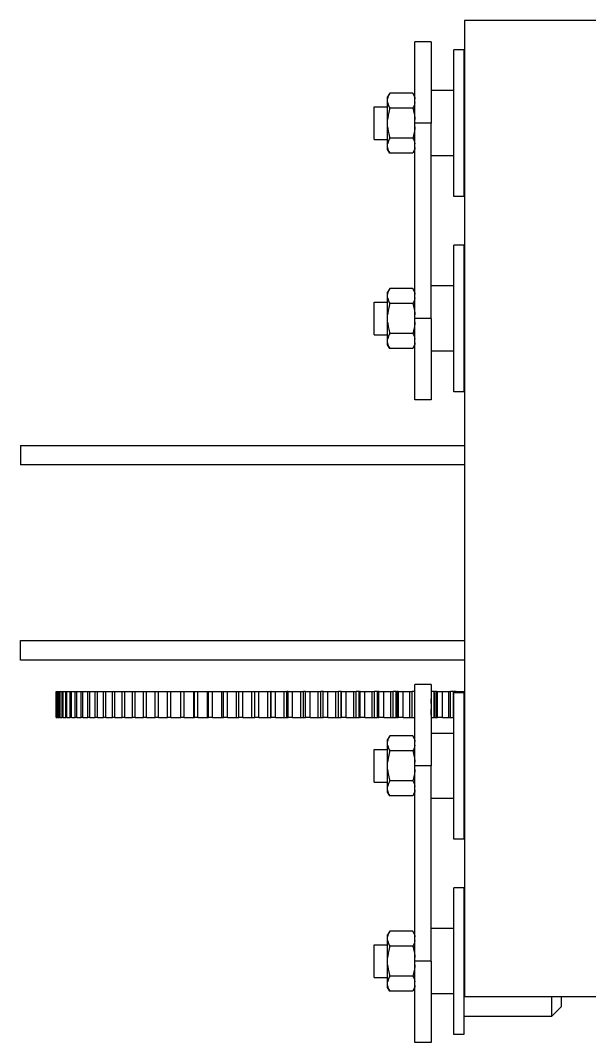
# Model space of a CAD drawing. Extents: x -2061 to 933, y -1034 to 399.
# Drawn here: x -2061.2 to -1886.2, y -437.9 to -123.9 of the extents above; entities that cross this region are included whole.
import ezdxf

# ---------------------------------------------------------------- set-up
doc = ezdxf.new("R2010")
doc.units = 0
doc.layers.get('0').update_dxf_attribs({"linetype": 'CONTINUOUS'})

msp = doc.modelspace()

# ---------------------------------------------------------------- linework, layer by layer
at = {"color": 1}
for p, q in [((-1851.685938, -123.8568), (-1924.685938, -123.8568)), ((-1924.685938, -123.8568), (-1924.685938, -423.8568)), ((-1934.881466, -130.429233), (-1939.881466, -130.429233)), ((-1939.881466, -155.429233), (-1939.881466, -130.429233)), ((-1934.881466, -130.429233), (-1934.881466, -155.429233)), ((-1924.881466, -132.929233), (-1927.881466, -132.929233)), ((-1927.881466, -155.429233), (-1927.881466, -132.929233)), ((-1924.881466, -132.929233), (-1924.881466, -177.929233)), ((-1924.685938, -138.429233), (-1924.881466, -138.429233)), ((-1948.203739, -147.568323), (-1948.281468, -147.93394)), ((-1947.613116, -146.191617), (-1948.281466, -147.349233)), ((-1948.281466, -147.933932), (-1948.281466, -147.349233)), ((-1948.068892, -147.143373), (-1948.203739, -147.568323)), ((-1947.875482, -146.688335), (-1948.068892, -147.143373)), ((-1947.613116, -146.191617), (-1947.875482, -146.688335)), ((-1940.549816, -146.191629), (-1947.613116, -146.191629)), ((-1939.881466, -147.349233), (-1940.549816, -146.191617)), ((-1940.549816, -146.191617), (-1940.28745, -146.688335)), ((-1940.28745, -146.688335), (-1940.09404, -147.143373)), ((-1940.09404, -147.143373), (-1939.959194, -147.568323)), ((-1939.959194, -147.568323), (-1939.881464, -147.93394)), ((-1927.881466, -145.429233), (-1934.881466, -145.429233)), ((-1952.371942, -150.429233), (-1948.281466, -150.429233)), ((-1952.371942, -160.429233), (-1952.371942, -150.429233)), ((-1948.281468, -149.068122), (-1948.265125, -149.161443)), ((-1948.281466, -149.068118), (-1948.281466, -147.933941)), ((-1948.281466, -154.295037), (-1948.281466, -149.068128)), ((-1948.265125, -149.161443), (-1948.16472, -149.572828)), ((-1948.16472, -149.572828), (-1948.011409, -150.006607)), ((-1948.011409, -150.006607), (-1947.796286, -150.473356)), ((-1947.796286, -150.473356), (-1947.613116, -150.809959)), ((-1940.366646, -150.473356), (-1940.549816, -150.809959)), ((-1940.151523, -150.006607), (-1940.366646, -150.473356)), ((-1939.998212, -149.572828), (-1940.151523, -150.006607)), ((-1939.897807, -149.161443), (-1939.998212, -149.572828)), ((-1939.881464, -149.068122), (-1939.897807, -149.161443)), ((-1948.237152, -153.837928), (-1948.281466, -154.295037)), ((-1948.119867, -153.002463), (-1948.237152, -153.837928)), ((-1947.947064, -152.115486), (-1948.119867, -153.002463)), ((-1947.708951, -151.152878), (-1947.947064, -152.115486)), ((-1947.613116, -150.809959), (-1947.708951, -151.152878)), ((-1940.549816, -150.810431), (-1947.613116, -150.810431)), ((-1940.549816, -150.809959), (-1940.453981, -151.152878)), ((-1940.453981, -151.152878), (-1940.215868, -152.115486)), ((-1940.215868, -152.115486), (-1940.043065, -153.002463)), ((-1940.043065, -153.002463), (-1939.92578, -153.837928)), ((-1939.92578, -153.837928), (-1939.881466, -154.295037)), ((-1948.281466, -156.563429), (-1948.281466, -154.295037)), ((-1948.281466, -156.563429), (-1948.237152, -157.020538)), ((-1948.281466, -161.790338), (-1948.281466, -156.563429)), ((-1948.237152, -157.020538), (-1948.119867, -157.856007)), ((-1939.92578, -157.020538), (-1940.043066, -157.856007)), ((-1939.881466, -156.563429), (-1939.92578, -157.020538)), ((-1939.881466, -215.429233), (-1939.881466, -155.429233)), ((-1934.881466, -155.429233), (-1939.881466, -155.429233)), ((-1934.881466, -215.429233), (-1934.881466, -155.429233)), ((-1927.881466, -177.929233), (-1927.881466, -155.429233)), ((-1948.119867, -157.856007), (-1947.947065, -158.742975)), ((-1947.947065, -158.742975), (-1947.708951, -159.705588)), ((-1947.613116, -160.048507), (-1947.796286, -160.385109)), ((-1947.708951, -159.705588), (-1947.613116, -160.048507)), ((-1940.549816, -160.048035), (-1947.613116, -160.048035)), ((-1940.453981, -159.705588), (-1940.549816, -160.048507)), ((-1940.549816, -160.048507), (-1940.366646, -160.385109)), ((-1940.215867, -158.742975), (-1940.453981, -159.705588)), ((-1940.043066, -157.856007), (-1940.215867, -158.742975)), ((-1952.371942, -160.429233), (-1948.281466, -160.429233)), ((-1948.265126, -161.697025), (-1948.281468, -161.790344)), ((-1948.281468, -162.924526), (-1948.203739, -163.290143)), ((-1948.281466, -162.924525), (-1948.281466, -161.790347)), ((-1948.281466, -163.509233), (-1948.281466, -162.924534)), ((-1948.16472, -161.285637), (-1948.265126, -161.697025)), ((-1948.203739, -163.290143), (-1948.068892, -163.715093)), ((-1948.011409, -160.851859), (-1948.16472, -161.285637)), ((-1947.796286, -160.385109), (-1948.011409, -160.851859)), ((-1940.366646, -160.385109), (-1940.151523, -160.851859)), ((-1940.151523, -160.851859), (-1939.998212, -161.285637)), ((-1939.959194, -163.290143), (-1940.09404, -163.715093)), ((-1939.998212, -161.285637), (-1939.897807, -161.697025)), ((-1939.881464, -162.924526), (-1939.959194, -163.290143)), ((-1939.897807, -161.697025), (-1939.881464, -161.790344)), ((-1947.613116, -164.666849), (-1948.281466, -163.509233)), ((-1948.068892, -163.715093), (-1947.875482, -164.17013)), ((-1947.875482, -164.17013), (-1947.613116, -164.666849)), ((-1940.549816, -164.666837), (-1947.613116, -164.666837)), ((-1947.613116, -164.666849), (-1947.613116, -164.666849)), ((-1939.881466, -163.509233), (-1940.549816, -164.666849)), ((-1940.28745, -164.17013), (-1940.549816, -164.666849)), ((-1940.549816, -164.666849), (-1940.549816, -164.666849)), ((-1940.09404, -163.715093), (-1940.28745, -164.17013)), ((-1927.881466, -165.429233), (-1934.881466, -165.429233)), ((-1924.685938, -172.429233), (-1924.881466, -172.429233)), ((-1924.881466, -177.929233), (-1927.881466, -177.929233)), ((-1924.881466, -192.929233), (-1927.881466, -192.929233)), ((-1927.881466, -215.429233), (-1927.881466, -192.929233)), ((-1924.881466, -192.929233), (-1924.881466, -237.929233)), ((-1924.685938, -198.429233), (-1924.881466, -198.429233)), ((-1947.613116, -206.191617), (-1948.281466, -207.349233)), ((-1948.068892, -207.143373), (-1948.203739, -207.568323)), ((-1947.875482, -206.688335), (-1948.068892, -207.143373)), ((-1947.613116, -206.191617), (-1947.875482, -206.688335)), ((-1940.549816, -206.191629), (-1947.613116, -206.191629)), ((-1939.881466, -207.349233), (-1940.549816, -206.191617)), ((-1940.549816, -206.191617), (-1940.28745, -206.688335)), ((-1940.28745, -206.688335), (-1940.09404, -207.143373)), ((-1940.09404, -207.143373), (-1939.959194, -207.568323)), ((-1927.881466, -205.429233), (-1934.881466, -205.429233)), ((-1948.203739, -207.568323), (-1948.281468, -207.93394)), ((-1948.281468, -209.068122), (-1948.265125, -209.161443)), ((-1948.281466, -207.933932), (-1948.281466, -207.349233)), ((-1948.281466, -209.068118), (-1948.281466, -207.933941)), ((-1948.281466, -214.295037), (-1948.281466, -209.068128)), ((-1948.265125, -209.161443), (-1948.16472, -209.572828)), ((-1948.16472, -209.572828), (-1948.011409, -210.006607)), ((-1948.011409, -210.006607), (-1947.796286, -210.473356)), ((-1940.151523, -210.006607), (-1940.366646, -210.473356)), ((-1939.998212, -209.572828), (-1940.151523, -210.006607)), ((-1939.897807, -209.161443), (-1939.998212, -209.572828)), ((-1939.959194, -207.568323), (-1939.881464, -207.93394)), ((-1939.881464, -209.068122), (-1939.897807, -209.161443)), ((-1952.371942, -210.429233), (-1948.281466, -210.429233)), ((-1952.371942, -220.429233), (-1952.371942, -210.429233)), ((-1948.119867, -213.002463), (-1948.237152, -213.837928)), ((-1947.947064, -212.115486), (-1948.119867, -213.002463)), ((-1947.708951, -211.152878), (-1947.947064, -212.115486)), ((-1947.796286, -210.473356), (-1947.613116, -210.809959)), ((-1947.613116, -210.809959), (-1947.708951, -211.152878)), ((-1940.549816, -210.810431), (-1947.613116, -210.810431)), ((-1940.366646, -210.473356), (-1940.549816, -210.809959)), ((-1940.549816, -210.809959), (-1940.453981, -211.152878)), ((-1940.453981, -211.152878), (-1940.215868, -212.115486)), ((-1940.215868, -212.115486), (-1940.043065, -213.002463)), ((-1940.043065, -213.002463), (-1939.92578, -213.837928)), ((-1948.237152, -213.837928), (-1948.281466, -214.295037)), ((-1948.281466, -216.563429), (-1948.281466, -214.295037)), ((-1948.281466, -216.563429), (-1948.237152, -217.020538)), ((-1948.281466, -221.790338), (-1948.281466, -216.563429)), ((-1939.92578, -213.837928), (-1939.881466, -214.295037)), ((-1939.881466, -216.563429), (-1939.92578, -217.020538)), ((-1939.881466, -240.429233), (-1939.881466, -215.429233)), ((-1934.881466, -215.429233), (-1939.881466, -215.429233)), ((-1934.881466, -215.429233), (-1934.881466, -240.429233)), ((-1927.881466, -237.929233), (-1927.881466, -215.429233)), ((-1948.237152, -217.020538), (-1948.119867, -217.856007)), ((-1948.119867, -217.856007), (-1947.947065, -218.742975)), ((-1947.947065, -218.742975), (-1947.708951, -219.705588)), ((-1947.708951, -219.705588), (-1947.613116, -220.048507)), ((-1940.453981, -219.705588), (-1940.549816, -220.048507)), ((-1940.215867, -218.742975), (-1940.453981, -219.705588)), ((-1940.043066, -217.856007), (-1940.215867, -218.742975)), ((-1939.92578, -217.020538), (-1940.043066, -217.856007)), ((-1952.371942, -220.429233), (-1948.281466, -220.429233)), ((-1948.265126, -221.697025), (-1948.281468, -221.790344)), ((-1948.281468, -222.924526), (-1948.203739, -223.290143)), ((-1948.281466, -222.924525), (-1948.281466, -221.790347)), ((-1948.281466, -223.509233), (-1948.281466, -222.924534)), ((-1948.16472, -221.285637), (-1948.265126, -221.697025)), ((-1948.011409, -220.851859), (-1948.16472, -221.285637)), ((-1947.796286, -220.385109), (-1948.011409, -220.851859)), ((-1947.613116, -220.048507), (-1947.796286, -220.385109)), ((-1940.549816, -220.048035), (-1947.613116, -220.048035)), ((-1940.549816, -220.048507), (-1940.366646, -220.385109)), ((-1940.366646, -220.385109), (-1940.151523, -220.851859)), ((-1940.151523, -220.851859), (-1939.998212, -221.285637)), ((-1939.998212, -221.285637), (-1939.897807, -221.697025)), ((-1939.881464, -222.924526), (-1939.959194, -223.290143)), ((-1939.897807, -221.697025), (-1939.881464, -221.790344)), ((-1947.613116, -224.666849), (-1948.281466, -223.509233)), ((-1948.203739, -223.290143), (-1948.068892, -223.715093)), ((-1948.068892, -223.715093), (-1947.875482, -224.17013)), ((-1947.875482, -224.17013), (-1947.613116, -224.666849)), ((-1940.549816, -224.666837), (-1947.613116, -224.666837)), ((-1947.613116, -224.666849), (-1947.613116, -224.666849)), ((-1939.881466, -223.509233), (-1940.549816, -224.666849)), ((-1940.28745, -224.17013), (-1940.549816, -224.666849)), ((-1940.549816, -224.666849), (-1940.549816, -224.666849)), ((-1940.09404, -223.715093), (-1940.28745, -224.17013)), ((-1939.959194, -223.290143), (-1940.09404, -223.715093)), ((-1927.881466, -225.429233), (-1934.881466, -225.429233)), ((-1924.685938, -232.429233), (-1924.881466, -232.429233)), ((-1924.881466, -237.929233), (-1927.881466, -237.929233)), ((-1934.881466, -240.429233), (-1939.881466, -240.429233)), ((-2061.185938, -254.409693), (-1924.685938, -254.409693)), ((-2061.185938, -254.409693), (-2061.185938, -260.409693)), ((-1924.685938, -260.409693), (-2061.185938, -260.409693)), ((-2061.185938, -314.409693), (-1924.685938, -314.409693)), ((-2061.185938, -320.409693), (-2061.185938, -314.409693)), ((-1924.685938, -320.409693), (-2061.185938, -320.409693)), ((-1934.881466, -327.908262), (-1939.881466, -327.908262)), ((-1939.881466, -352.908262), (-1939.881466, -327.908262)), ((-1934.881466, -327.908262), (-1934.881466, -352.908262)), ((-2050.18596, -338.004376), (-2050.18596, -330.004376)), ((-2050.18596, -330.004376), (-2050.183885, -330.004376)), ((-2050.183885, -338.004376), (-2050.183885, -330.004376)), ((-2050.183885, -330.004376), (-2050.091184, -330.004376)), ((-2050.091184, -338.004376), (-2050.091184, -330.004376)), ((-2050.091184, -330.004376), (-2050.026796, -330.004376)), ((-2050.026796, -338.004376), (-2050.026796, -330.004376)), ((-2050.026796, -330.004376), (-2049.748838, -330.004376)), ((-2049.748838, -338.004376), (-2049.748838, -330.004376)), ((-2049.748838, -330.004376), (-2049.62016, -330.004376)), ((-2049.62016, -338.004376), (-2049.62016, -330.004376)), ((-2049.62016, -330.004376), (-2049.157373, -330.004376)), ((-2049.157373, -338.004376), (-2049.157373, -330.004376)), ((-2049.157373, -330.004376), (-2048.964605, -330.004376)), ((-2048.964605, -338.004376), (-2048.964605, -330.004376)), ((-2048.964605, -330.004376), (-2048.317702, -330.004376)), ((-2048.317702, -338.004376), (-2048.317702, -330.004376)), ((-2048.317702, -330.004376), (-2048.06114, -330.004376)), ((-2048.06114, -338.004376), (-2048.06114, -330.004376)), ((-2048.06114, -330.004376), (-2047.231119, -330.004376)), ((-2047.231119, -338.004376), (-2047.231119, -330.004376)), ((-2047.231119, -330.004376), (-2046.91116, -330.004376)), ((-2046.91116, -338.004376), (-2046.91116, -330.004376)), ((-2046.91116, -330.004376), (-2045.899301, -330.004376)), ((-2045.899301, -338.004376), (-2045.899301, -330.004376)), ((-2045.899301, -330.004376), (-2045.516436, -330.004376)), ((-2045.516436, -338.004376), (-2045.516436, -330.004376)), ((-2045.516436, -330.004376), (-2044.324299, -330.004376)), ((-2044.324299, -338.004376), (-2044.324299, -330.004376)), ((-2044.324299, -330.004376), (-2043.879121, -330.004376)), ((-2043.879121, -338.004376), (-2043.879121, -330.004376)), ((-2043.879121, -330.004376), (-2042.508544, -330.004376)), ((-2042.508544, -338.004376), (-2042.508544, -330.004376)), ((-2042.508544, -330.004376), (-2042.001738, -330.004376)), ((-2042.001738, -338.004376), (-2042.001738, -330.004376)), ((-2042.001738, -330.004376), (-2040.454834, -330.004376)), ((-2040.454834, -338.004376), (-2040.454834, -330.004376)), ((-2040.454834, -330.004376), (-2039.887182, -330.004376)), ((-2039.887182, -338.004376), (-2039.887182, -330.004376)), ((-2039.887182, -330.004376), (-2038.166337, -330.004376)), ((-2038.166337, -338.004376), (-2038.166337, -330.004376)), ((-2038.166337, -330.004376), (-2037.538713, -330.004376)), ((-2037.538713, -338.004376), (-2037.538713, -330.004376)), ((-2037.538713, -330.004376), (-2035.646581, -330.004376)), ((-2035.646581, -338.004376), (-2035.646581, -330.004376)), ((-2035.646581, -330.004376), (-2034.959954, -330.004376)), ((-2034.959954, -338.004376), (-2034.959954, -330.004376)), ((-2034.959954, -330.004376), (-2032.899451, -330.004376)), ((-2032.899451, -338.004376), (-2032.899451, -330.004376)), ((-2032.899451, -330.004376), (-2032.15488, -330.004376)), ((-2032.15488, -338.004376), (-2032.15488, -330.004376)), ((-2032.15488, -330.004376), (-2029.929183, -330.004376)), ((-2029.929183, -338.004376), (-2029.929183, -330.004376)), ((-2029.929183, -330.004376), (-2029.127816, -330.004376)), ((-2029.127816, -338.004376), (-2029.127816, -330.004376)), ((-2029.127816, -330.004376), (-2026.740358, -330.004376)), ((-2026.740358, -338.004376), (-2026.740358, -330.004376)), ((-2026.740358, -330.004376), (-2025.883429, -330.004376)), ((-2025.883429, -338.004376), (-2025.883429, -330.004376)), ((-2025.883429, -330.004376), (-2023.337892, -330.004376)), ((-2023.337892, -338.004376), (-2023.337892, -330.004376)), ((-2023.337892, -330.004376), (-2022.426724, -330.004376)), ((-2022.426724, -338.004376), (-2022.426724, -330.004376)), ((-2022.426724, -330.004376), (-2019.727031, -330.004376)), ((-2019.727031, -338.004376), (-2019.727031, -330.004376)), ((-2019.727031, -330.004376), (-2018.763028, -330.004376)), ((-2018.763028, -338.004376), (-2018.763028, -330.004376)), ((-2018.763028, -330.004376), (-2015.913344, -330.004376)), ((-2015.913344, -338.004376), (-2015.913344, -330.004376)), ((-2015.913344, -330.004376), (-2014.897993, -330.004376)), ((-2014.897993, -338.004376), (-2014.897993, -330.004376)), ((-2014.897993, -330.004376), (-2011.90271, -330.004376)), ((-2011.90271, -338.004376), (-2011.90271, -330.004376)), ((-2011.90271, -330.004376), (-2010.837576, -330.004376)), ((-2010.837576, -338.004376), (-2010.837576, -330.004376)), ((-2010.837576, -330.004376), (-2007.847985, -330.004376)), ((-2007.847985, -338.004376), (-2007.847985, -330.004376)), ((-2007.847985, -330.004376), (-2007.701313, -330.004376)), ((-2007.701313, -338.004376), (-2007.701313, -330.004376)), ((-2007.701313, -330.004376), (-2006.58804, -330.004376)), ((-2006.58804, -338.004376), (-2006.58804, -330.004376)), ((-2006.58804, -330.004376), (-2003.644683, -330.004376)), ((-2003.644683, -338.004376), (-2003.644683, -330.004376)), ((-2003.644683, -330.004376), (-2003.315633, -330.004376)), ((-2003.315633, -338.004376), (-2003.315633, -330.004376)), ((-2003.315633, -330.004376), (-2002.155936, -330.004376)), ((-2002.155936, -338.004376), (-2002.155936, -330.004376)), ((-2002.155936, -330.004376), (-1999.263351, -330.004376)), ((-1999.263351, -338.004376), (-1999.263351, -330.004376)), ((-1999.263351, -330.004376), (-1998.752431, -330.004376)), ((-1998.752431, -338.004376), (-1998.752431, -330.004376)), ((-1998.752431, -330.004376), (-1997.548099, -330.004376)), ((-1997.548099, -338.004376), (-1997.548099, -330.004376)), ((-1997.548099, -330.004376), (-1994.710747, -330.004376)), ((-1994.710747, -338.004376), (-1994.710747, -330.004376)), ((-1994.710747, -330.004376), (-1994.018744, -330.004376)), ((-1994.018744, -338.004376), (-1994.018744, -330.004376)), ((-1994.018744, -330.004376), (-1992.771633, -330.004376)), ((-1992.771633, -338.004376), (-1992.771633, -330.004376)), ((-1992.771633, -330.004376), (-1989.993889, -330.004376)), ((-1989.993889, -338.004376), (-1989.993889, -330.004376)), ((-1989.993889, -330.004376), (-1989.12187, -330.004376)), ((-1989.12187, -338.004376), (-1989.12187, -330.004376)), ((-1989.12187, -330.004376), (-1987.833903, -330.004376)), ((-1987.833903, -338.004376), (-1987.833903, -330.004376)), ((-1987.833903, -330.004376), (-1985.12005, -330.004376)), ((-1985.12005, -338.004376), (-1985.12005, -330.004376)), ((-1985.12005, -330.004376), (-1984.238288, -330.004376)), ((-1984.238288, -338.004376), (-1984.238288, -330.004376)), ((-1984.06936, -330.004376), (-1984.238288, -330.004376)), ((-1984.06936, -338.004376), (-1984.06936, -330.004376)), ((-1984.06936, -330.004376), (-1982.742524, -330.004376)), ((-1982.742524, -338.004376), (-1982.742524, -330.004376)), ((-1982.742524, -330.004376), (-1980.096746, -330.004376)), ((-1980.096746, -338.004376), (-1980.096746, -330.004376)), ((-1980.096746, -330.004376), (-1979.239054, -330.004376)), ((-1979.239054, -338.004376), (-1979.239054, -330.004376)), ((-1978.869005, -330.004376), (-1979.239054, -330.004376)), ((-1978.869005, -338.004376), (-1978.869005, -330.004376)), ((-1978.869005, -330.004376), (-1977.505345, -330.004376)), ((-1977.505345, -338.004376), (-1977.505345, -330.004376)), ((-1977.505345, -330.004376), (-1974.931722, -330.004376)), ((-1974.931722, -338.004376), (-1974.931722, -330.004376)), ((-1974.931722, -330.004376), (-1974.099421, -330.004376)), ((-1974.099421, -338.004376), (-1974.099421, -330.004376)), ((-1973.528823, -330.004376), (-1974.099421, -330.004376)), ((-1973.528823, -338.004376), (-1973.528823, -330.004376)), ((-1973.528823, -330.004376), (-1972.130442, -330.004376)), ((-1972.130442, -338.004376), (-1972.130442, -330.004376)), ((-1972.130442, -330.004376), (-1969.632942, -330.004376)), ((-1969.632942, -338.004376), (-1969.632942, -330.004376)), ((-1969.632942, -330.004376), (-1968.827317, -330.004376)), ((-1968.827317, -338.004376), (-1968.827317, -330.004376)), ((-1968.057048, -330.004376), (-1968.827317, -330.004376)), ((-1968.057048, -338.004376), (-1968.057048, -330.004376)), ((-1968.057048, -330.004376), (-1966.626103, -330.004376)), ((-1966.626103, -338.004376), (-1966.626103, -330.004376)), ((-1966.626103, -330.004376), (-1964.208577, -330.004376)), ((-1964.208577, -338.004376), (-1964.208577, -330.004376)), ((-1964.208577, -330.004376), (-1963.430869, -330.004376)), ((-1963.430869, -338.004376), (-1963.430869, -330.004376)), ((-1962.535553, -330.004376), (-1963.430869, -330.004376)), ((-1962.535553, -338.004376), (-1962.535553, -330.004376)), ((-1962.535553, -330.004376), (-1962.462118, -330.004376)), ((-1962.462118, -338.004376), (-1962.462118, -330.004376)), ((-1962.462118, -330.004376), (-1961.000815, -330.004376)), ((-1961.000815, -338.004376), (-1961.000815, -330.004376)), ((-1961.000815, -330.004376), (-1958.666991, -330.004376)), ((-1958.666991, -338.004376), (-1958.666991, -330.004376)), ((-1958.666991, -330.004376), (-1957.918399, -330.004376)), ((-1957.918399, -338.004376), (-1957.918399, -330.004376)), ((-1957.02714, -330.004376), (-1957.918399, -330.004376)), ((-1957.02714, -338.004376), (-1957.02714, -330.004376)), ((-1957.02714, -330.004376), (-1956.813607, -330.004376)), ((-1956.813607, -338.004376), (-1956.813607, -330.004376)), ((-1956.75266, -330.004376), (-1956.813607, -330.004376)), ((-1956.75266, -338.004376), (-1956.75266, -330.004376)), ((-1956.75266, -330.004376), (-1955.263251, -330.004376)), ((-1955.263251, -338.004376), (-1955.263251, -330.004376)), ((-1955.263251, -330.004376), (-1953.016728, -330.004376)), ((-1953.016728, -338.004376), (-1953.016728, -330.004376)), ((-1953.016728, -330.004376), (-1952.298407, -330.004376)), ((-1952.298407, -338.004376), (-1952.298407, -330.004376)), ((-1951.412578, -330.004376), (-1952.298407, -330.004376)), ((-1951.412578, -338.004376), (-1951.412578, -330.004376)), ((-1951.412578, -330.004376), (-1951.195144, -330.004376)), ((-1951.195144, -338.004376), (-1951.195144, -330.004376)), ((-1950.937477, -330.004376), (-1951.195144, -330.004376)), ((-1950.937477, -338.004376), (-1950.937477, -330.004376)), ((-1950.937477, -330.004376), (-1949.422259, -330.004376)), ((-1949.422259, -338.004376), (-1949.422259, -330.004376)), ((-1949.422259, -330.004376), (-1947.266501, -330.004376)), ((-1947.266501, -338.004376), (-1947.266501, -330.004376)), ((-1947.266501, -330.004376), (-1946.579558, -330.004376)), ((-1946.579558, -338.004376), (-1946.579558, -330.004376)), ((-1945.700525, -330.004376), (-1946.579558, -330.004376)), ((-1945.700525, -338.004376), (-1945.700525, -330.004376)), ((-1945.700525, -330.004376), (-1945.479525, -330.004376)), ((-1945.479525, -338.004376), (-1945.479525, -330.004376)), ((-1945.040425, -330.004376), (-1945.479525, -330.004376)), ((-1945.040425, -330.004376), (-1945.040425, -338.004376)), ((-1945.040425, -330.004376), (-1945.025535, -330.004376)), ((-1945.025535, -338.004376), (-1945.025535, -330.004376)), ((-1945.025535, -330.004376), (-1943.486846, -330.004376)), ((-1943.486846, -338.004376), (-1943.486846, -330.004376)), ((-1943.486846, -330.004376), (-1941.425175, -330.004376)), ((-1941.425175, -338.004376), (-1941.425175, -330.004376)), ((-1941.425175, -330.004376), (-1940.77067, -330.004376)), ((-1940.77067, -338.004376), (-1940.77067, -330.004376)), ((-1939.899789, -330.004376), (-1940.77067, -330.004376)), ((-1939.899789, -338.004376), (-1939.899789, -330.004376)), ((-1939.899789, -330.004376), (-1939.881466, -330.004376)), ((-1934.019314, -330.004376), (-1934.8807, -330.004376)), ((-1934.8807, -333.757151), (-1934.8807, -332.252292)), ((-1934.019314, -338.004376), (-1934.019314, -330.004376)), ((-1934.019314, -330.004376), (-1933.792209, -330.004376)), ((-1933.792209, -338.004376), (-1933.792209, -330.004376)), ((-1933.21975, -330.004376), (-1933.792209, -330.004376)), ((-1933.21975, -338.004376), (-1933.21975, -330.004376)), ((-1933.21975, -330.004376), (-1933.183442, -330.004376)), ((-1933.183442, -338.004376), (-1933.183442, -330.004376)), ((-1933.183442, -330.004376), (-1932.947975, -330.004376)), ((-1932.947975, -338.004376), (-1932.947975, -330.004376)), ((-1932.947975, -330.004376), (-1931.369491, -330.004376)), ((-1931.369491, -338.004376), (-1931.369491, -330.004376)), ((-1931.369491, -330.004376), (-1929.505385, -330.004376)), ((-1929.505385, -338.004376), (-1929.505385, -330.004376)), ((-1929.505385, -330.004376), (-1928.91873, -330.004376)), ((-1928.91873, -338.004376), (-1928.91873, -330.004376)), ((-1928.068167, -330.004376), (-1928.91873, -330.004376)), ((-1928.068167, -338.004376), (-1928.068167, -330.004376)), ((-1928.068167, -330.004376), (-1927.838532, -330.004376)), ((-1924.881466, -330.408262), (-1927.881466, -330.408262)), ((-1927.881466, -352.908262), (-1927.881466, -330.408262)), ((-1927.838532, -330.408262), (-1927.838532, -330.004376)), ((-1927.23928, -330.004376), (-1927.838532, -330.004376)), ((-1927.23928, -330.408262), (-1927.23928, -330.004376)), ((-1927.23928, -330.004376), (-1927.161246, -330.004376)), ((-1927.161246, -330.408262), (-1927.161246, -330.004376)), ((-1927.161246, -330.004376), (-1926.800979, -330.004376)), ((-1926.800979, -330.408262), (-1926.800979, -330.004376)), ((-1926.800979, -330.004376), (-1925.206235, -330.004376)), ((-1925.206235, -330.408262), (-1925.206235, -330.004376)), ((-1925.206235, -330.004376), (-1924.685938, -330.004376)), ((-1924.881466, -330.408262), (-1924.881466, -375.408262)), ((-1934.8807, -337.321017), (-1934.8807, -335.452341)), ((-1924.685938, -335.908262), (-1924.881466, -335.908262)), ((-2050.183885, -338.004376), (-2050.18596, -338.004376)), ((-2050.183885, -338.004376), (-2050.091184, -338.004376)), ((-2050.026796, -338.004376), (-2050.091184, -338.004376)), ((-2050.026796, -338.004376), (-2049.748838, -338.004376)), ((-2049.62016, -338.004376), (-2049.748838, -338.004376)), ((-2049.62016, -338.004376), (-2049.157373, -338.004376)), ((-2048.964605, -338.004376), (-2049.157373, -338.004376)), ((-2048.964605, -338.004376), (-2048.317702, -338.004376)), ((-2048.06114, -338.004376), (-2048.317702, -338.004376)), ((-2048.06114, -338.004376), (-2047.231119, -338.004376)), ((-2046.91116, -338.004376), (-2047.231119, -338.004376)), ((-2046.91116, -338.004376), (-2045.899301, -338.004376)), ((-2045.516436, -338.004376), (-2045.899301, -338.004376)), ((-2045.516436, -338.004376), (-2044.324299, -338.004376)), ((-2043.879121, -338.004376), (-2044.324299, -338.004376)), ((-2043.879121, -338.004376), (-2042.508544, -338.004376)), ((-2042.001738, -338.004376), (-2042.508544, -338.004376)), ((-2042.001738, -338.004376), (-2040.454834, -338.004376)), ((-2039.887182, -338.004376), (-2040.454834, -338.004376)), ((-2039.887182, -338.004376), (-2038.166337, -338.004376)), ((-2037.538713, -338.004376), (-2038.166337, -338.004376)), ((-2037.538713, -338.004376), (-2035.646581, -338.004376)), ((-2034.959954, -338.004376), (-2035.646581, -338.004376)), ((-2034.959954, -338.004376), (-2032.899451, -338.004376)), ((-2032.15488, -338.004376), (-2032.899451, -338.004376)), ((-2032.15488, -338.004376), (-2029.929183, -338.004376)), ((-2029.127816, -338.004376), (-2029.929183, -338.004376)), ((-2029.127816, -338.004376), (-2026.740358, -338.004376)), ((-2025.883429, -338.004376), (-2026.740358, -338.004376)), ((-2025.883429, -338.004376), (-2023.337892, -338.004376)), ((-2022.426724, -338.004376), (-2023.337892, -338.004376)), ((-2022.426724, -338.004376), (-2019.727031, -338.004376)), ((-2018.763028, -338.004376), (-2019.727031, -338.004376)), ((-2018.763028, -338.004376), (-2015.913344, -338.004376)), ((-2014.897993, -338.004376), (-2015.913344, -338.004376)), ((-2014.897993, -338.004376), (-2011.90271, -338.004376)), ((-2010.837576, -338.004376), (-2011.90271, -338.004376)), ((-2010.837576, -338.004376), (-2007.847985, -338.004376)), ((-2007.847985, -338.004376), (-2007.701313, -338.004376)), ((-2006.58804, -338.004376), (-2007.701313, -338.004376)), ((-2006.58804, -338.004376), (-2003.644683, -338.004376)), ((-2003.644683, -338.004376), (-2003.315633, -338.004376)), ((-2002.155936, -338.004376), (-2003.315633, -338.004376)), ((-2002.155936, -338.004376), (-1999.263351, -338.004376)), ((-1999.263351, -338.004376), (-1998.752431, -338.004376)), ((-1997.548099, -338.004376), (-1998.752431, -338.004376)), ((-1997.548099, -338.004376), (-1994.710747, -338.004376)), ((-1994.710747, -338.004376), (-1994.018744, -338.004376)), ((-1992.771633, -338.004376), (-1994.018744, -338.004376)), ((-1992.771633, -338.004376), (-1989.993889, -338.004376)), ((-1989.993889, -338.004376), (-1989.12187, -338.004376)), ((-1987.833903, -338.004376), (-1989.12187, -338.004376)), ((-1987.833903, -338.004376), (-1985.12005, -338.004376)), ((-1985.12005, -338.004376), (-1984.238288, -338.004376)), ((-1984.238288, -338.004376), (-1984.06936, -338.004376)), ((-1982.742524, -338.004376), (-1984.06936, -338.004376)), ((-1982.742524, -338.004376), (-1980.096746, -338.004376)), ((-1980.096746, -338.004376), (-1979.239054, -338.004376)), ((-1979.239054, -338.004376), (-1978.869005, -338.004376)), ((-1977.505345, -338.004376), (-1978.869005, -338.004376)), ((-1977.505345, -338.004376), (-1974.931722, -338.004376)), ((-1974.931722, -338.004376), (-1974.099421, -338.004376)), ((-1974.099421, -338.004376), (-1973.528823, -338.004376)), ((-1972.130442, -338.004376), (-1973.528823, -338.004376)), ((-1972.130442, -338.004376), (-1969.632942, -338.004376)), ((-1969.632942, -338.004376), (-1968.827317, -338.004376)), ((-1968.827317, -338.004376), (-1968.057048, -338.004376)), ((-1966.626103, -338.004376), (-1968.057048, -338.004376)), ((-1966.626103, -338.004376), (-1964.208577, -338.004376)), ((-1964.208577, -338.004376), (-1963.430869, -338.004376)), ((-1963.430869, -338.004376), (-1962.535553, -338.004376)), ((-1962.462118, -338.004376), (-1962.535553, -338.004376)), ((-1961.000815, -338.004376), (-1962.462118, -338.004376)), ((-1961.000815, -338.004376), (-1958.666991, -338.004376)), ((-1958.666991, -338.004376), (-1957.918399, -338.004376)), ((-1957.918399, -338.004376), (-1957.02714, -338.004376)), ((-1956.813607, -338.004376), (-1957.02714, -338.004376)), ((-1956.813607, -338.004376), (-1956.75266, -338.004376)), ((-1955.263251, -338.004376), (-1956.75266, -338.004376)), ((-1955.263251, -338.004376), (-1953.016728, -338.004376)), ((-1953.016728, -338.004376), (-1952.298407, -338.004376)), ((-1952.298407, -338.004376), (-1951.412578, -338.004376)), ((-1951.195144, -338.004376), (-1951.412578, -338.004376)), ((-1951.195144, -338.004376), (-1950.937477, -338.004376)), ((-1949.422259, -338.004376), (-1950.937477, -338.004376)), ((-1949.422259, -338.004376), (-1947.266501, -338.004376)), ((-1947.266501, -338.004376), (-1946.579558, -338.004376)), ((-1946.579558, -338.004376), (-1945.700525, -338.004376)), ((-1945.479525, -338.004376), (-1945.700525, -338.004376)), ((-1945.479525, -338.004376), (-1945.040425, -338.004376)), ((-1945.040425, -338.004376), (-1945.025535, -338.004376)), ((-1943.486846, -338.004376), (-1945.025535, -338.004376)), ((-1943.486846, -338.004376), (-1941.425175, -338.004376)), ((-1941.425175, -338.004376), (-1940.77067, -338.004376)), ((-1940.77067, -338.004376), (-1939.899789, -338.004376)), ((-1939.881466, -338.004376), (-1939.899789, -338.004376)), ((-1934.8807, -338.004376), (-1934.019314, -338.004376)), ((-1933.792209, -338.004376), (-1934.019314, -338.004376)), ((-1933.792209, -338.004376), (-1933.21975, -338.004376)), ((-1933.21975, -338.004376), (-1933.183442, -338.004376)), ((-1933.183442, -338.004376), (-1932.947975, -338.004376)), ((-1931.369491, -338.004376), (-1932.947975, -338.004376)), ((-1931.369491, -338.004376), (-1929.505385, -338.004376)), ((-1929.505385, -338.004376), (-1928.91873, -338.004376)), ((-1928.91873, -338.004376), (-1928.068167, -338.004376)), ((-1927.881466, -338.004376), (-1928.068167, -338.004376)), ((-1948.203739, -345.047352), (-1948.281468, -345.412968)), ((-1947.613116, -343.670646), (-1948.281466, -344.828262)), ((-1948.281466, -345.412961), (-1948.281466, -344.828262)), ((-1948.281466, -346.547147), (-1948.281466, -345.41297)), ((-1948.068892, -344.622402), (-1948.203739, -345.047352)), ((-1947.875482, -344.167364), (-1948.068892, -344.622402)), ((-1947.613116, -343.670646), (-1947.875482, -344.167364)), ((-1940.549816, -343.670657), (-1947.613116, -343.670657)), ((-1939.881466, -344.828262), (-1940.549816, -343.670646)), ((-1940.549816, -343.670646), (-1940.28745, -344.167364)), ((-1940.28745, -344.167364), (-1940.09404, -344.622402)), ((-1940.09404, -344.622402), (-1939.959194, -345.047352)), ((-1939.959194, -345.047352), (-1939.881464, -345.412968)), ((-1927.881466, -342.908262), (-1934.881466, -342.908262)), ((-1952.371942, -347.908262), (-1948.281466, -347.908262)), ((-1952.371942, -357.908262), (-1952.371942, -347.908262)), ((-1948.281468, -346.54715), (-1948.265125, -346.640472)), ((-1948.281466, -351.774066), (-1948.281466, -346.547156)), ((-1948.265125, -346.640472), (-1948.16472, -347.051857)), ((-1948.16472, -347.051857), (-1948.011409, -347.485636)), ((-1948.011409, -347.485636), (-1947.796286, -347.952385)), ((-1947.796286, -347.952385), (-1947.613116, -348.288988)), ((-1947.613116, -348.288988), (-1947.708951, -348.631907)), ((-1940.549816, -348.289459), (-1947.613116, -348.289459)), ((-1940.366646, -347.952385), (-1940.549816, -348.288988)), ((-1940.549816, -348.288988), (-1940.453981, -348.631907)), ((-1940.151523, -347.485636), (-1940.366646, -347.952385)), ((-1939.998212, -347.051857), (-1940.151523, -347.485636)), ((-1939.897807, -346.640472), (-1939.998212, -347.051857)), ((-1939.881464, -346.54715), (-1939.897807, -346.640472)), ((-1948.237152, -351.316957), (-1948.281466, -351.774066)), ((-1948.119867, -350.481492), (-1948.237152, -351.316957)), ((-1947.947064, -349.594515), (-1948.119867, -350.481492)), ((-1947.708951, -348.631907), (-1947.947064, -349.594515)), ((-1940.453981, -348.631907), (-1940.215868, -349.594515)), ((-1940.215868, -349.594515), (-1940.043065, -350.481492)), ((-1940.043065, -350.481492), (-1939.92578, -351.316957)), ((-1939.92578, -351.316957), (-1939.881466, -351.774066)), ((-1948.281466, -354.042457), (-1948.281466, -351.774066)), ((-1948.281466, -354.042457), (-1948.237152, -354.499567)), ((-1948.281466, -359.269367), (-1948.281466, -354.042457)), ((-1948.237152, -354.499567), (-1948.119867, -355.335035)), ((-1939.92578, -354.499567), (-1940.043066, -355.335035)), ((-1939.881466, -354.042457), (-1939.92578, -354.499567)), ((-1939.881466, -412.908262), (-1939.881466, -352.908262)), ((-1934.881466, -352.908262), (-1939.881466, -352.908262)), ((-1934.881466, -412.908262), (-1934.881466, -352.908262)), ((-1927.881466, -375.408262), (-1927.881466, -352.908262)), ((-1952.371942, -357.908262), (-1948.281466, -357.908262)), ((-1948.119867, -355.335035), (-1947.947065, -356.222004)), ((-1947.796286, -357.864138), (-1948.011409, -358.330887)), ((-1947.947065, -356.222004), (-1947.708951, -357.184617)), ((-1947.613116, -357.527536), (-1947.796286, -357.864138)), ((-1947.708951, -357.184617), (-1947.613116, -357.527536)), ((-1940.549816, -357.527064), (-1947.613116, -357.527064)), ((-1940.453981, -357.184617), (-1940.549816, -357.527536)), ((-1940.549816, -357.527536), (-1940.366646, -357.864138)), ((-1940.215867, -356.222004), (-1940.453981, -357.184617)), ((-1940.366646, -357.864138), (-1940.151523, -358.330887)), ((-1940.043066, -355.335035), (-1940.215867, -356.222004)), ((-1948.265126, -359.176054), (-1948.281468, -359.269373)), ((-1948.281468, -360.403555), (-1948.203739, -360.769172)), ((-1948.281466, -360.403554), (-1948.281466, -359.269376)), ((-1948.281466, -360.988262), (-1948.281466, -360.403563)), ((-1947.613116, -362.145877), (-1948.281466, -360.988262)), ((-1948.16472, -358.764666), (-1948.265126, -359.176054)), ((-1948.203739, -360.769172), (-1948.068892, -361.194122)), ((-1948.011409, -358.330887), (-1948.16472, -358.764666)), ((-1939.881466, -360.988262), (-1940.549816, -362.145877)), ((-1940.151523, -358.330887), (-1939.998212, -358.764666)), ((-1939.959194, -360.769172), (-1940.09404, -361.194122)), ((-1939.998212, -358.764666), (-1939.897807, -359.176054)), ((-1939.881464, -360.403555), (-1939.959194, -360.769172)), ((-1939.897807, -359.176054), (-1939.881464, -359.269373)), ((-1948.068892, -361.194122), (-1947.875482, -361.649158)), ((-1947.875482, -361.649158), (-1947.613116, -362.145877)), ((-1940.549816, -362.145866), (-1947.613116, -362.145866)), ((-1947.613116, -362.145877), (-1947.613116, -362.145877)), ((-1940.28745, -361.649158), (-1940.549816, -362.145877)), ((-1940.549816, -362.145877), (-1940.549816, -362.145877)), ((-1940.09404, -361.194122), (-1940.28745, -361.649158)), ((-1927.881466, -362.908262), (-1934.881466, -362.908262)), ((-1924.685938, -369.908262), (-1924.881466, -369.908262)), ((-1924.881466, -375.408262), (-1927.881466, -375.408262)), ((-1924.881466, -390.408262), (-1927.881466, -390.408262)), ((-1927.881466, -412.908262), (-1927.881466, -390.408262)), ((-1924.881466, -390.408262), (-1924.881466, -435.408262)), ((-1924.685938, -395.908262), (-1924.881466, -395.908262)), ((-1948.203739, -405.047352), (-1948.281468, -405.412968)), ((-1947.613116, -403.670646), (-1948.281466, -404.828262)), ((-1948.281466, -405.412961), (-1948.281466, -404.828262)), ((-1948.068892, -404.622402), (-1948.203739, -405.047352)), ((-1947.875482, -404.167364), (-1948.068892, -404.622402)), ((-1947.613116, -403.670646), (-1947.875482, -404.167364)), ((-1940.549816, -403.670657), (-1947.613116, -403.670657)), ((-1939.881466, -404.828262), (-1940.549816, -403.670646)), ((-1940.549816, -403.670646), (-1940.28745, -404.167364)), ((-1940.28745, -404.167364), (-1940.09404, -404.622402)), ((-1940.09404, -404.622402), (-1939.959194, -405.047352)), ((-1939.959194, -405.047352), (-1939.881464, -405.412968)), ((-1927.881466, -402.908262), (-1934.881466, -402.908262)), ((-1952.371942, -407.908262), (-1948.281466, -407.908262)), ((-1952.371942, -417.908262), (-1952.371942, -407.908262)), ((-1948.281468, -406.54715), (-1948.265125, -406.640472)), ((-1948.281466, -406.547147), (-1948.281466, -405.41297)), ((-1948.281466, -411.774066), (-1948.281466, -406.547156)), ((-1948.265125, -406.640472), (-1948.16472, -407.051857)), ((-1948.16472, -407.051857), (-1948.011409, -407.485636)), ((-1948.011409, -407.485636), (-1947.796286, -407.952385)), ((-1947.796286, -407.952385), (-1947.613116, -408.288988)), ((-1940.366646, -407.952385), (-1940.549816, -408.288988)), ((-1940.151523, -407.485636), (-1940.366646, -407.952385)), ((-1939.998212, -407.051857), (-1940.151523, -407.485636)), ((-1939.897807, -406.640472), (-1939.998212, -407.051857)), ((-1939.881464, -406.54715), (-1939.897807, -406.640472)), ((-1948.237152, -411.316957), (-1948.281466, -411.774066)), ((-1948.119867, -410.481492), (-1948.237152, -411.316957)), ((-1947.947064, -409.594515), (-1948.119867, -410.481492)), ((-1947.708951, -408.631907), (-1947.947064, -409.594515)), ((-1947.613116, -408.288988), (-1947.708951, -408.631907)), ((-1940.549816, -408.289459), (-1947.613116, -408.289459)), ((-1940.549816, -408.288988), (-1940.453981, -408.631907)), ((-1940.453981, -408.631907), (-1940.215868, -409.594515)), ((-1940.215868, -409.594515), (-1940.043065, -410.481492)), ((-1940.043065, -410.481492), (-1939.92578, -411.316957)), ((-1939.92578, -411.316957), (-1939.881466, -411.774066)), ((-1948.281466, -414.042457), (-1948.281466, -411.774066)), ((-1948.281466, -414.042457), (-1948.237152, -414.499567)), ((-1948.281466, -419.269367), (-1948.281466, -414.042457)), ((-1948.237152, -414.499567), (-1948.119867, -415.335035)), ((-1939.92578, -414.499567), (-1940.043066, -415.335035)), ((-1939.881466, -414.042457), (-1939.92578, -414.499567)), ((-1939.881466, -437.908262), (-1939.881466, -412.908262)), ((-1934.881466, -412.908262), (-1939.881466, -412.908262)), ((-1934.881466, -412.908262), (-1934.881466, -437.908262)), ((-1927.881466, -435.408262), (-1927.881466, -412.908262)), ((-1948.119867, -415.335035), (-1947.947065, -416.222004)), ((-1947.947065, -416.222004), (-1947.708951, -417.184617)), ((-1947.613116, -417.527536), (-1947.796286, -417.864138)), ((-1947.708951, -417.184617), (-1947.613116, -417.527536)), ((-1940.549816, -417.527064), (-1947.613116, -417.527064)), ((-1940.453981, -417.184617), (-1940.549816, -417.527536)), ((-1940.549816, -417.527536), (-1940.366646, -417.864138)), ((-1940.215867, -416.222004), (-1940.453981, -417.184617)), ((-1940.043066, -415.335035), (-1940.215867, -416.222004)), ((-1952.371942, -417.908262), (-1948.281466, -417.908262)), ((-1948.265126, -419.176054), (-1948.281468, -419.269373)), ((-1948.281468, -420.403555), (-1948.203739, -420.769172)), ((-1948.281466, -420.403554), (-1948.281466, -419.269376)), ((-1948.281466, -420.988262), (-1948.281466, -420.403563)), ((-1948.16472, -418.764666), (-1948.265126, -419.176054)), ((-1948.203739, -420.769172), (-1948.068892, -421.194122)), ((-1948.011409, -418.330887), (-1948.16472, -418.764666)), ((-1947.796286, -417.864138), (-1948.011409, -418.330887)), ((-1940.366646, -417.864138), (-1940.151523, -418.330887)), ((-1940.151523, -418.330887), (-1939.998212, -418.764666)), ((-1939.959194, -420.769172), (-1940.09404, -421.194122)), ((-1939.998212, -418.764666), (-1939.897807, -419.176054)), ((-1939.881464, -420.403555), (-1939.959194, -420.769172)), ((-1939.897807, -419.176054), (-1939.881464, -419.269373)), ((-1947.613116, -422.145877), (-1948.281466, -420.988262)), ((-1948.068892, -421.194122), (-1947.875482, -421.649158)), ((-1947.875482, -421.649158), (-1947.613116, -422.145877)), ((-1940.549816, -422.145866), (-1947.613116, -422.145866)), ((-1947.613116, -422.145877), (-1947.613116, -422.145877)), ((-1939.881466, -420.988262), (-1940.549816, -422.145877)), ((-1940.28745, -421.649158), (-1940.549816, -422.145877)), ((-1940.549816, -422.145877), (-1940.549816, -422.145877)), ((-1940.09404, -421.194122), (-1940.28745, -421.649158)), ((-1927.881466, -422.908262), (-1934.881466, -422.908262)), ((-1851.685938, -423.8568), (-1924.685938, -423.8568)), ((-1897.881466, -423.8568), (-1897.881466, -429.908262)), ((-1894.881466, -423.8568), (-1894.881466, -426.908262)), ((-1897.881466, -429.908262), (-1894.881466, -426.908262)), ((-1897.881466, -429.908262), (-1924.881466, -429.908262)), ((-1924.881466, -435.408262), (-1927.881466, -435.408262)), ((-1934.881466, -437.908262), (-1939.881466, -437.908262))]:
    msp.add_line(p, q, dxfattribs=at)

doc.saveas('drawing.dxf')
